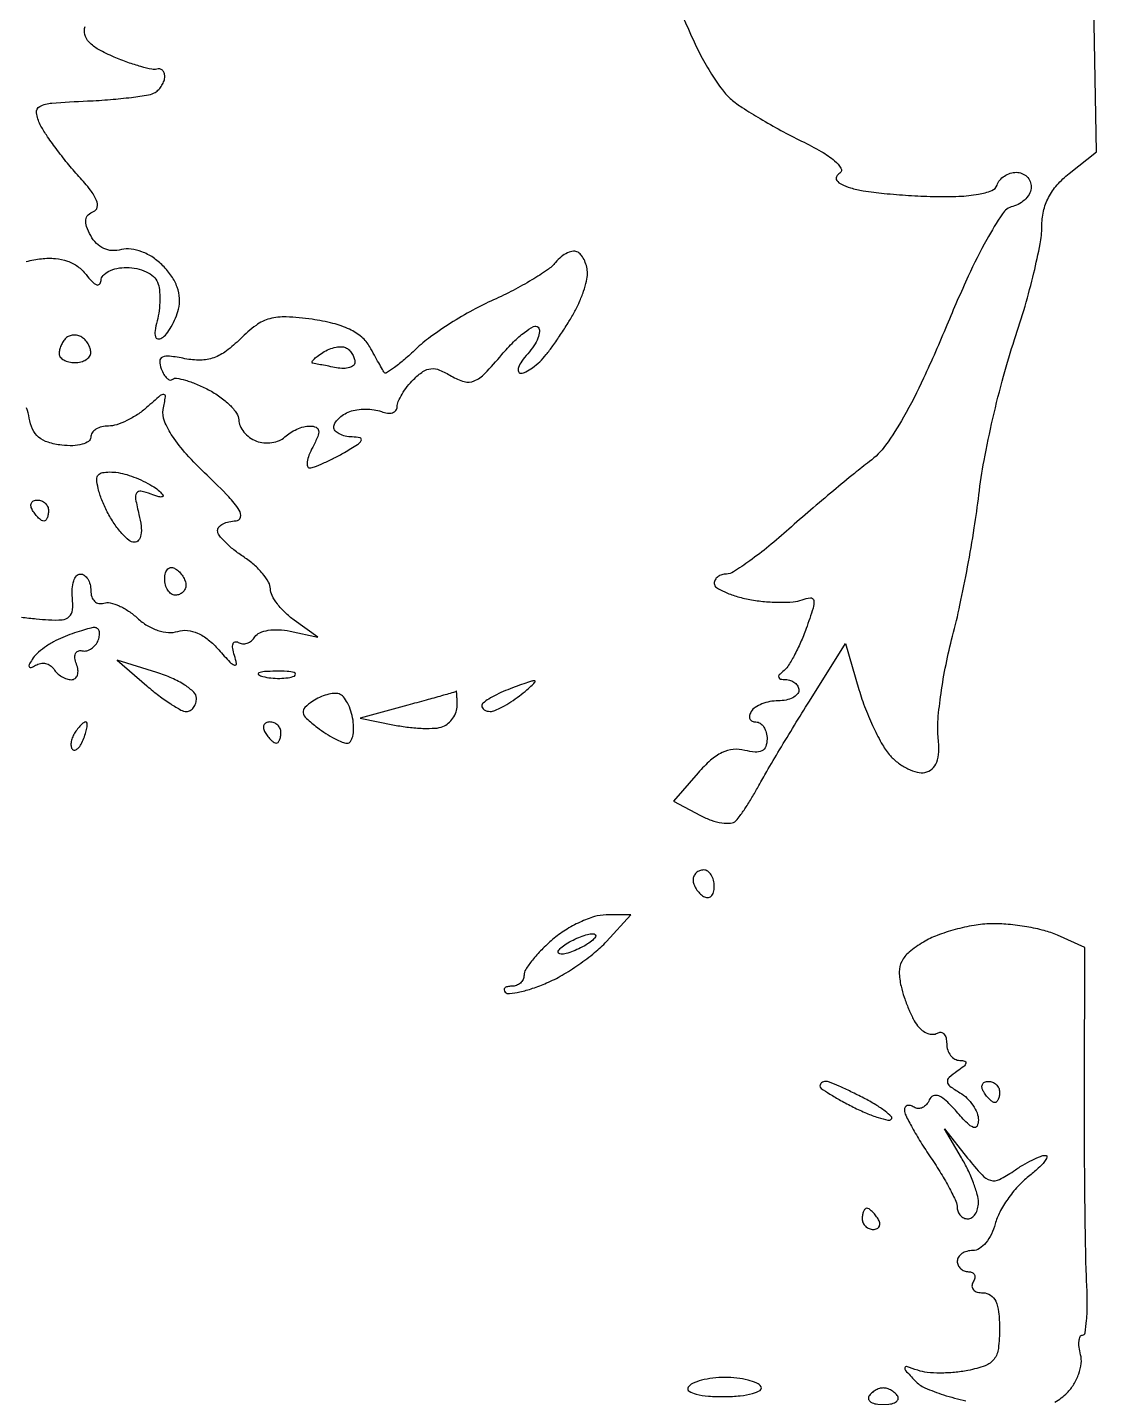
# Model space of a CAD drawing. Extents: x 0 to 102, y 0 to 135.
# Drawn here: x 61.67 to 70.23, y 86.38 to 97.35 of the extents above; entities that cross this region are included whole.
import ezdxf

# ---------------------------------------------------------------- set-up
doc = ezdxf.new("R2010")
doc.units = 0
doc.header["$MEASUREMENT"] = 0

msp = doc.modelspace()

# ---------------------------------------------------------------- linework, layer by layer
for points in [[(66.898335, 97.475763, -0.015404), (66.994327, 97.270987, 0.020567), (67.065785, 97.122555, 0.018721), (67.151316, 96.97565, 0.019109), (67.237717, 96.850138, 0.055762), (67.309487, 96.773485, 0.033338), (67.397096, 96.708225, 0.009726), (67.540139, 96.619711, 0.009727), (67.705481, 96.526089, 0.010272), (67.871389, 96.44072, -0.017341), (68.029562, 96.356483, -0.043532), (68.136499, 96.281575, -0.083682), (68.186861, 96.222477, -0.40989), (68.177461, 96.183934, 0.141081), (68.150913, 96.154677, 0.278942), (68.153554, 96.124547, 0.127368), (68.190318, 96.094457, 0.031313), (68.26373, 96.065988, 0.040699), (68.364628, 96.042791, 0.01004), (68.533396, 96.021662, 0.010208), (68.728279, 96.005243, 0.010057), (68.924642, 95.996691, 0.01527), (69.131899, 95.998169, 0.034652), (69.287633, 96.014888, 0.04567), (69.394495, 96.044175, 0.226317), (69.436584, 96.087852, -0.095728), (69.458601, 96.126972, -0.070272), (69.495884, 96.160135, -0.068164), (69.542186, 96.182533, -0.078771), (69.59055, 96.1902, -0.096634), (69.636294, 96.181276, -0.097347), (69.675194, 96.155822, -0.09849), (69.70124, 96.117827, -0.101495), (69.7104, 96.073167, -0.115083), (69.699287, 96.025526, -0.075468), (69.66691, 95.979099, -0.069415), (69.61894, 95.940892, -0.069438), (69.56235, 95.917278, 0.184364), (69.47953, 95.85799, 0.019516), (69.354019, 95.651355, 0.019253), (69.206035, 95.358807, 0.008791), (69.034458, 94.966441, -0.009406), (68.848752, 94.543183, -0.021003), (68.68826, 94.230551, -0.027187), (68.544855, 94.007132, -0.075725), (68.414631, 93.874479, 0.009975), (68.295049, 93.781013, 0.00347), (68.126423, 93.641751, 0.003445), (67.942825, 93.485803, 0.004008), (67.7705, 93.33495, -0.011055), (67.608629, 93.19723, -0.015122), (67.456584, 93.081018, -0.011852), (67.326532, 92.992299, -0.144738), (67.269377, 92.9754, 0.07597), (67.232326, 92.969738, 0.089284), (67.200887, 92.953314, 0.100737), (67.17987, 92.928888, 0.128122), (67.1724, 92.900215, 0.252606), (67.1899, 92.867786, 0.039234), (67.256043, 92.831424, 0.035732), (67.348059, 92.797545, 0.023982), (67.457143, 92.771612, 0.023024), (67.575964, 92.75494, 0.022073), (67.697505, 92.748952, 0.022635), (67.805019, 92.753274, 0.070358), (67.875545, 92.769484, -0.071639), (67.942671, 92.784733, -0.396893), (67.968989, 92.763653, -0.11336), (67.963686, 92.702078, -0.008114), (67.908052, 92.538537, -0.017781), (67.863115, 92.42593, -0.01985), (67.811762, 92.320949, -0.019594), (67.761316, 92.235602, -0.091293), (67.7223, 92.194145, 0.047673), (67.692896, 92.16789, 0.273631), (67.688668, 92.148287, 0.268886), (67.703838, 92.134882, 0.04656), (67.74345, 92.130695, -0.07833), (67.783847, 92.12382, -0.089546), (67.818136, 92.104929, -0.099425), (67.841069, 92.077167, -0.123684), (67.8492, 92.0448, -0.186414), (67.836724, 92.012501, -0.089706), (67.800964, 91.985051, -0.069539), (67.74783, 91.966442, -0.049547), (67.684993, 91.9602, 0.046881), (67.618302, 91.953933, 0.046318), (67.553663, 91.935349, 0.050262), (67.500312, 91.908049, 0.111412), (67.4685, 91.8756, 0.082592), (67.455259, 91.843274, 0.161196), (67.457891, 91.815851, 0.182303), (67.475779, 91.797623, 0.108972), (67.505807, 91.791, -0.150652), (67.539975, 91.780466, -0.098504), (67.569082, 91.750825, -0.081578), (67.588714, 91.706523, -0.063672), (67.5954, 91.654233, -0.089207), (67.584681, 91.594634, -0.188707), (67.553913, 91.560178, -0.139663), (67.500061, 91.549747, -0.042419), (67.417326, 91.564033, 0.089357), (67.324893, 91.571215, 0.087411), (67.234993, 91.545842, 0.069014), (67.142884, 91.484533, 0.033365), (67.043184, 91.38355), (66.847116, 91.1565), (67.061388, 91.04316, 0.036976), (67.148551, 91.005004, 0.047781), (67.233275, 90.983981, 0.056), (67.30382, 90.981452, 0.181154), (67.345644, 91.00086, 0.039829), (67.379959, 91.041741, 0.010196), (67.42864, 91.11316, 0.01032), (67.481021, 91.197219, 0.010308), (67.529909, 91.2834, -0.00888), (67.59265, 91.39474, -0.002412), (67.69582, 91.568532, -0.00244), (67.814809, 91.764608, -0.002534), (67.934233, 91.957061), (68.224277, 92.419221), (68.331109, 92.050233, 0.021501), (68.382626, 91.897247, 0.01901), (68.449029, 91.742707, 0.019432), (68.519596, 91.60805, 0.053552), (68.582517, 91.52149, 0.048584), (68.647614, 91.462273, 0.047406), (68.723429, 91.416174, 0.05135), (68.798148, 91.388988, 0.109821), (68.859197, 91.387303, 0.130878), (68.91704, 91.415349, 0.127498), (68.953965, 91.468698, 0.083126), (68.969838, 91.553081, 0.030041), (68.964944, 91.675383, -0.046822), (68.964057, 91.812059, -0.013985), (68.988016, 92.019378, -0.013892), (69.028112, 92.251836, -0.014611), (69.080497, 92.477797, 0.011772), (69.139818, 92.727227, 0.006587), (69.200792, 93.033091, 0.006569), (69.254313, 93.344022, 0.010618), (69.290734, 93.609997, -0.018266), (69.332449, 93.883454, -0.009679), (69.403019, 94.219045, -0.00962), (69.488551, 94.559893, -0.014693), (69.577031, 94.851614, 0.010602), (69.66047, 95.118826, 0.011166), (69.730972, 95.384776, 0.010861), (69.781579, 95.616433, 0.048377), (69.795, 95.754826, -0.055144), (69.808616, 95.877913, -0.063768), (69.848795, 95.988767, -0.061411), (69.917147, 96.089161, -0.045998), (70.014345, 96.181257), (70.233691, 96.353794), (70.204695, 97.963988, 0.002488)], [(61.664744, 95.476065, -0.034483), (61.786356, 95.498565, -0.048023), (61.897419, 95.500568, -0.066026), (61.994974, 95.479796, -0.072049), (62.077227, 95.436397, -0.073346), (62.143216, 95.371665, 0.027221), (62.191022, 95.315253, 0.107297), (62.228399, 95.289704, 0.314993), (62.251692, 95.295023, 0.179529), (62.262909, 95.32305, -0.181694), (62.279269, 95.363434, -0.087838), (62.324279, 95.397736, -0.068981), (62.390385, 95.420989, -0.050164), (62.468049, 95.4288, -0.054456), (62.548862, 95.419972, -0.057289), (62.624413, 95.39392, -0.063939), (62.68377, 95.35552, -0.126281), (62.716062, 95.31006, -0.066526), (62.730086, 95.251111, -0.028637), (62.733602, 95.170214, -0.027711), (62.727514, 95.082415, -0.032797), (62.711787, 95.000731, 0.025029), (62.695374, 94.922082, 0.10705), (62.698118, 94.874513, 0.30129), (62.717749, 94.85748, 0.172409), (62.749662, 94.864353, 0.088787), (62.786591, 94.897446, 0.034397), (62.825191, 94.954573, 0.032712), (62.859448, 95.023704, 0.034735), (62.88361, 95.09536, 0.081328), (62.891662, 95.181245, 0.068908), (62.872957, 95.27057, 0.062392), (62.828091, 95.359194, 0.048072), (62.7591, 95.4429, 0.049522), (62.679191, 95.508374, 0.055073), (62.59066, 95.554177, 0.060648), (62.503037, 95.576201, 0.09551), (62.425871, 95.571152, -0.078616), (62.352214, 95.563846, -0.093048), (62.284405, 95.5807, -0.091045), (62.226228, 95.621426, -0.071887), (62.180569, 95.683406, -0.037159), (62.147924, 95.757077, -0.114953), (62.141777, 95.810794, -0.169981), (62.160464, 95.849308, -0.109281), (62.202826, 95.876142, 0.261007), (62.232088, 95.909964, 0.150342), (62.226785, 95.965121, 0.066729), (62.1792, 96.046794, 0.019642), (62.085587, 96.157916, -0.013153), (61.994135, 96.263657, -0.0112), (61.903189, 96.379791, -0.011348), (61.825178, 96.489234, -0.031085), (61.776842, 96.5709, -0.080968), (61.746145, 96.666503, -0.324163), (61.772793, 96.717959, -0.098899), (61.868754, 96.744398, -0.006595), (62.155155, 96.761171, 0.008705), (62.338741, 96.772699, 0.011407), (62.505897, 96.789967, 0.00906), (62.644036, 96.80998, 0.09821), (62.69655, 96.829613, 0.066499), (62.725872, 96.853635, 0.052178), (62.750684, 96.886455, 0.053447), (62.767554, 96.922636, 0.082564), (62.7732, 96.956593, 0.082501), (62.768402, 96.985476, 0.122691), (62.754562, 97.006907, 0.141163), (62.733903, 97.017472, 0.12547), (62.70975, 97.016085, -0.131414), (62.670381, 97.014285, -0.014814), (62.582876, 97.03619, -0.017145), (62.478559, 97.069513, -0.013137), (62.366939, 97.112776, -0.028142), (62.243439, 97.172783, -0.076993), (62.167128, 97.232283, -0.124695), (62.133219, 97.29337, -0.157548), (62.13668, 97.357543, 0.138129)], [(61.625457, 92.629561, 0.004434), (61.745013, 92.616683, 0.008145), (61.8426, 92.608649, 0.0365), (61.951841, 92.609426, 0.167722), (62.009031, 92.634447, 0.18754), (62.034973, 92.68744, 0.047523), (62.033947, 92.78505, -0.041732), (62.032339, 92.857946, -0.065192), (62.044273, 92.919485, -0.090279), (62.067013, 92.96093, -0.225958), (62.097397, 92.9754, -0.157555), (62.129284, 92.965097, -0.09724), (62.156442, 92.936052, -0.079207), (62.174777, 92.892673, -0.060526), (62.181, 92.84145, 0.080178), (62.188837, 92.792891, 0.12263), (62.211528, 92.757024, 0.143995), (62.245376, 92.739545, 0.128803), (62.284925, 92.742142, -0.137398), (62.336461, 92.744652, -0.04865), (62.407184, 92.721086, -0.0438), (62.483864, 92.678554, -0.039036), (62.555188, 92.621816, 0.051976), (62.632565, 92.56346, 0.056185), (62.718376, 92.5241, 0.061415), (62.802952, 92.507383, 0.095233), (62.876628, 92.516076, -0.103152), (62.954237, 92.524, -0.07962), (63.036582, 92.501854, -0.065714), (63.121275, 92.449594, -0.040758), (63.205646, 92.368502, 0.007295), (63.295484, 92.269783, 0.120107), (63.332536, 92.245571, 0.570094), (63.347041, 92.257703, 0.036384), (63.33115, 92.324144, -0.035285), (63.317753, 92.379621, -0.110637), (63.319809, 92.417686, -0.276221), (63.3357, 92.432713, -0.195441), (63.360523, 92.428514, 0.118598), (63.394603, 92.417315, 0.100635), (63.432313, 92.421832, 0.092399), (63.467887, 92.441455, 0.082403), (63.495684, 92.473275, -0.157155), (63.533665, 92.505622, -0.059379), (63.601587, 92.524792, -0.051024), (63.686356, 92.529417, -0.041642), (63.776479, 92.517571), (63.9999, 92.469032), (63.80955, 92.605635, -0.036297), (63.736712, 92.666369, -0.038724), (63.675115, 92.735783, -0.041935), (63.632314, 92.803365, -0.120768), (63.6192, 92.856869, 0.132329), (63.604767, 92.910448, 0.042432), (63.557072, 92.978535, 0.03892), (63.488637, 93.048592, 0.034833), (63.4077, 93.11008, -0.022966), (63.326719, 93.168625, -0.029533), (63.258328, 93.229945, -0.0301), (63.20904, 93.28607, -0.166628), (63.1962, 93.32353, -0.187942), (63.2074, 93.352273, -0.087472), (63.23969, 93.376983, -0.067963), (63.287593, 93.394089, -0.048543), (63.34425, 93.400361, 0.346805), (63.379635, 93.429028, 0.199922), (63.369691, 93.486138, 0.050457), (63.285188, 93.59327, 0.009986), (63.111568, 93.765761, -0.017901), (62.947016, 93.934501, -0.037762), (62.834737, 94.078709, -0.050249), (62.771095, 94.199285, -0.144204), (62.76185, 94.29255, 0.01209), (62.778675, 94.394566, 0.421611), (62.765244, 94.411918, 0.209613), (62.736212, 94.402964, 0.00507), (62.628321, 94.30785, -0.037635), (62.554929, 94.25119, -0.032888), (62.470579, 94.20329, -0.034318), (62.388263, 94.170211, -0.078534), (62.322389, 94.1598, 0.061944), (62.268325, 94.153076, 0.080297), (62.222533, 94.133298, 0.097852), (62.191883, 94.103989, 0.154377), (62.181, 94.069581, -0.249719), (62.163684, 94.037072, -0.081602), (62.112659, 94.013727, -0.058686), (62.037475, 94.00244, -0.036601), (61.94835, 94.006131, -0.047288), (61.839257, 94.029276, -0.098515), (61.7633, 94.070769, -0.11152), (61.714798, 94.134265, -0.072404), (61.688666, 94.22325, 0.063145), (61.666325, 94.30486, 0.100128)], [(69.898362, 86.348753, 0.074949), (69.997239, 86.421724, 0.059501), (70.051304, 86.490455, 0.051859), (70.090653, 86.573165, 0.054614), (70.110332, 86.65672, 0.094773), (70.105589, 86.727612, -0.031698), (70.093895, 86.787638, -0.055531), (70.092981, 86.838194, -0.082734), (70.102017, 86.872442, -0.295224), (70.12017, 86.884171, 0.369374), (70.141162, 86.902109, 0.01721), (70.153393, 87.002202, 0.021535), (70.15912, 87.131939, 0.012949), (70.155291, 87.286021, -0.008003), (70.147468, 87.511142, -0.001658), (70.141363, 87.907243, -0.001742), (70.137402, 88.367274, -0.001642), (70.136537, 88.836478), (70.138193, 89.985057), (69.920316, 90.084328, 0.04318), (69.814527, 90.121895, 0.021066), (69.674417, 90.152167, 0.020721), (69.525057, 90.171576, 0.028126), (69.389169, 90.175865, 0.035378), (69.252464, 90.162782, 0.024449), (69.100562, 90.129606, 0.024737), (68.956966, 90.083073, 0.04546), (68.846587, 90.029249, 0.034766), (68.732797, 89.949029, 0.104702), (68.673503, 89.875493, 0.121355), (68.653841, 89.790916, 0.055135), (68.667902, 89.677434, 0.022174), (68.69334, 89.588224, 0.018676), (68.727899, 89.496259, 0.019083), (68.765825, 89.414635, 0.048488), (68.801051, 89.359681, 0.062961), (68.838201, 89.323069, 0.074394), (68.881367, 89.299272, 0.086802), (68.923681, 89.291478, 0.141575), (68.958586, 89.301224, -0.164171), (68.987008, 89.307823, -0.190638), (69.011565, 89.295224, -0.123371), (69.028173, 89.262887, -0.057307), (69.0336, 89.215693, 0.078525), (69.041577, 89.165211, 0.089641), (69.064664, 89.122163, 0.099424), (69.099015, 89.093139, 0.123393), (69.13935, 89.082505, -0.068756), (69.177996, 89.076682, -0.400776), (69.18732, 89.060457, -0.16543), (69.171099, 89.035075, -0.021226), (69.1182, 88.996357, 0.031667), (69.052204, 88.945905, 0.249244), (69.038849, 88.911089, 0.20933), (69.059427, 88.876365, 0.022643), (69.13935, 88.824248, -0.059511), (69.195978, 88.78107, -0.051721), (69.24391, 88.723829, -0.05443), (69.276556, 88.661883, -0.094344), (69.2874, 88.604924, -0.116464), (69.276134, 88.557213, -0.386893), (69.248599, 88.546574, -0.107144), (69.199109, 88.579216, -0.013942), (69.112764, 88.672578, 0.022833), (69.030586, 88.758325, 0.089548), (68.969625, 88.798472, 0.207124), (68.925644, 88.798265, 0.19345), (68.894038, 88.766023, -0.078539), (68.871359, 88.729032, -0.104246), (68.840171, 88.705012, -0.120435), (68.805493, 88.697663, -0.131423), (68.772574, 88.707566, 0.067726), (68.742955, 88.720734, 0.141358), (68.717929, 88.72079, 0.190697), (68.701462, 88.708128, 0.135427), (68.6952, 88.685431, 0.117024), (68.705233, 88.643152, 0.010141), (68.757328, 88.544596, 0.012911), (68.825695, 88.428541, 0.009668), (68.9067, 88.304227, -0.012251), (68.987688, 88.178524, -0.015454), (69.056072, 88.058237, -0.013573), (69.106923, 87.955312, -0.108357), (69.1182, 87.903888, 0.093881), (69.124642, 87.869882, 0.096583), (69.143051, 87.84097, 0.099061), (69.17052, 87.821618, 0.104447), (69.2028, 87.8148, 0.151449), (69.235064, 87.824802, 0.098371), (69.262549, 87.852951, 0.081304), (69.281088, 87.895019, 0.063296), (69.2874, 87.944677, 0.068725), (69.278376, 88.010022, 0.021683), (69.247502, 88.103868, 0.021198), (69.203565, 88.206762, 0.022025), (69.151578, 88.304227), (69.015755, 88.5339), (69.200864, 88.301346, 0.017397), (69.316193, 88.166372, 0.137803), (69.385353, 88.123488, 0.18745), (69.456191, 88.12984, 0.037763), (69.56701, 88.195596, -0.018218), (69.641982, 88.244137, -0.020422), (69.717541, 88.285151, -0.020195), (69.784171, 88.314594, -0.094204), (69.825233, 88.3224, -0.508232), (69.835857, 88.307841, -0.093182), (69.817058, 88.273091, -0.039176), (69.765723, 88.219081, -0.01649), (69.689016, 88.154538, 0.04209), (69.603395, 88.07467, 0.031187), (69.522609, 87.973464, 0.031832), (69.457982, 87.8675, 0.0596), (69.422195, 87.773838, -0.052184), (69.392462, 87.692429, -0.061075), (69.347665, 87.623521, -0.07121), (69.295374, 87.576709, -0.148065), (69.243488, 87.561, 0.065727), (69.195593, 87.554677, 0.083036), (69.155003, 87.536149, 0.099156), (69.127855, 87.508662, 0.14642), (69.1182, 87.4764, 0.105053), (69.125058, 87.44412, 0.099167), (69.144518, 87.416651, 0.09642), (69.173593, 87.39824, 0.093332), (69.207793, 87.3918, -0.108972), (69.237821, 87.385177, -0.182303), (69.255709, 87.366949, -0.161196), (69.258341, 87.339526, -0.082592), (69.2451, 87.3072, 0.139169), (69.235968, 87.275082, 0.191142), (69.246917, 87.247451, 0.138808), (69.278039, 87.228798, 0.066118), (69.324707, 87.2226, -0.149314), (69.384146, 87.204445, -0.137148), (69.42568, 87.155664, -0.08169), (69.449536, 87.069372, -0.02668), (69.4566, 86.937075, -0.029265), (69.447263, 86.777683, -0.132771), (69.412972, 86.692085, -0.145501), (69.342081, 86.639655, -0.037626), (69.203725, 86.600975, -0.02709), (69.09598, 86.585436, -0.023163), (68.981371, 86.580535, -0.023815), (68.876632, 86.585901, -0.059339), (68.801875, 86.602411, 0.008714), (68.712938, 86.631732, 0.426952), (68.69822, 86.623576, 0.252254), (68.703379, 86.602165, 0.005262), (68.7798, 86.518667, 0.101948), (68.859087, 86.462553, 0.025836), (69.007481, 86.406519, 0.02522), (69.187547, 86.358818, 0.022924)]]:
    msp.add_lwpolyline(points, format="xyb")
for points in [[(66.082186, 95.549776, 0.166974), (66.045653, 95.558048, 0.078152), (65.998257, 95.545226, 0.064225), (65.947672, 95.514319, 0.050376), (65.901809, 95.469184, -0.067597), (65.836524, 95.409202, -0.01615), (65.712637, 95.328777, -0.016308), (65.563063, 95.244937, -0.015486), (65.405774, 95.169479, 0.021461), (65.239234, 95.087122, 0.015741), (65.061779, 94.982277, 0.015964), (64.899815, 94.872172, 0.033708), (64.783332, 94.774782, -0.012111), (64.692869, 94.692258, -0.020841), (64.613175, 94.628646, -0.016763), (64.548496, 94.584544, -0.419303), (64.529532, 94.588968, -0.007844), (64.516184, 94.611652, -0.000863), (64.486488, 94.664189, -0.001054), (64.451376, 94.726866, -0.000852), (64.413936, 94.7943, 0.094554), (64.349883, 94.87133, 0.061187), (64.251759, 94.933721, 0.049138), (64.119616, 94.981349, 0.027979), (63.952743, 95.013752, 0.022351), (63.746373, 95.032616, 0.078194), (63.613964, 95.018044, 0.091917), (63.504076, 94.965098, 0.038288), (63.37864, 94.85753, -0.035693), (63.266585, 94.760426, -0.074997), (63.165338, 94.706035, -0.082984), (63.059437, 94.687019, -0.052417), (62.934138, 94.698662, 0.017661), (62.811908, 94.718648, 0.132634), (62.75433, 94.710712, 0.304398), (62.733554, 94.678939, 0.088873), (62.745106, 94.618585, 0.038894), (62.766952, 94.572679, 0.075155), (62.792216, 94.540916, 0.128), (62.816501, 94.52783, 0.262011), (62.836677, 94.533477, -0.243516), (62.866845, 94.543063, -0.028285), (62.938149, 94.526622, -0.02889), (63.026107, 94.495414, -0.019638), (63.122326, 94.450353, -0.034799), (63.215354, 94.393724, -0.041399), (63.293997, 94.327599, -0.04606), (63.348836, 94.262074, -0.152362), (63.3654, 94.208979, 0.107304), (63.375878, 94.160715, 0.066492), (63.406832, 94.111383, 0.062049), (63.45252, 94.068504, 0.065934), (63.506447, 94.039178, 0.068079), (63.566891, 94.024996, 0.059835), (63.631727, 94.026618, 0.062809), (63.690985, 94.043018, 0.097797), (63.734867, 94.072427, -0.054921), (63.776602, 94.105878, -0.038684), (63.829755, 94.134134, -0.039129), (63.885567, 94.153442, -0.063796), (63.935197, 94.1598, -0.094969), (63.9844, 94.150369, -0.271493), (64.005002, 94.123924, -0.13435), (63.998445, 94.075813, -0.022214), (63.9576, 93.9906, 0.028405), (63.92755, 93.925866, 0.058479), (63.91316, 93.871983, 0.108348), (63.915666, 93.837086, 0.344858), (63.933473, 93.824398, 0.081354), (63.971225, 93.832344, 0.012391), (64.042515, 93.862031, 0.013591), (64.125554, 93.90179, 0.011398), (64.2114, 93.9483, 0.010462), (64.315654, 94.010827, 0.134898), (64.346029, 94.043996, 0.489177), (64.336396, 94.06464, 0.05105), (64.27485, 94.072202, -0.048962), (64.218196, 94.078924, -0.068066), (64.17029, 94.096512, -0.087223), (64.137996, 94.121668, -0.185847), (64.1268, 94.150749, -0.13875), (64.13599, 94.183227, -0.061199), (64.164077, 94.21841, -0.053891), (64.205157, 94.250765, -0.048303), (64.2537, 94.274994, -0.055611), (64.311559, 94.290094, -0.036064), (64.3806, 94.295081, -0.036064), (64.449641, 94.290094, -0.055611), (64.5075, 94.274994, 0.060284), (64.556073, 94.262798, 0.10617), (64.597123, 94.266337, 0.150136), (64.624082, 94.284606, 0.170929), (64.6344, 94.313906, -0.102544), (64.643225, 94.356485, -0.032812), (64.672899, 94.414279, -0.03117), (64.715304, 94.47596, -0.030212), (64.765461, 94.532575, -0.045483), (64.840703, 94.595246, -0.129218), (64.904381, 94.618243, -0.121258), (64.973654, 94.607648, -0.03773), (65.068256, 94.559768, 0.067602), (65.170501, 94.515456, 0.170453), (65.25035, 94.520549, 0.101415), (65.335604, 94.579314, 0.016011), (65.47251, 94.731334, -0.021056), (65.565761, 94.832803, -0.034859), (65.653492, 94.909096, -0.039729), (65.72586, 94.955143, -0.329352), (65.7621, 94.9497, -0.22453), (65.773914, 94.916689, -0.06902), (65.761222, 94.863888, -0.053872), (65.728484, 94.801212, -0.03666), (65.678973, 94.737715, 0.028519), (65.63096, 94.678165, 0.069349), (65.60481, 94.628306, 0.164621), (65.604235, 94.596796, 0.326605), (65.623376, 94.5828, 0.120866), (65.663968, 94.592758, 0.036996), (65.718041, 94.62629, 0.034617), (65.775113, 94.674191, 0.031725), (65.826838, 94.73085, 0.014521), (65.87997, 94.801115, 0.007713), (65.941848, 94.890988, 0.007669), (66.002322, 94.984879, 0.0118), (66.05145, 95.068102, 0.024269), (66.09193, 95.149571, 0.021522), (66.126136, 95.237873, 0.022091), (66.149988, 95.320088, 0.059618), (66.1572, 95.380359, 0.054912), (66.151636, 95.430868, 0.049391), (66.135165, 95.480886, 0.052465), (66.110923, 95.523062, 0.097992)], [(62.1082, 94.871607, 0.081757), (62.076314, 94.88473, 0.074868), (62.040893, 94.887492, 0.077739), (62.007456, 94.879775, 0.101199), (61.9813, 94.8625, 0.055296), (61.960587, 94.836618, 0.038722), (61.943092, 94.803583, 0.039128), (61.931139, 94.768845, 0.063383), (61.9272, 94.7379, 0.17482), (61.936903, 94.710998, 0.093122), (61.964477, 94.688109, 0.073362), (62.005551, 94.672619, 0.053595), (62.0541, 94.6674, 0.06085), (62.102626, 94.673328, 0.079459), (62.143723, 94.690785, 0.097386), (62.171237, 94.716645, 0.156819), (62.181, 94.747007, 0.079017), (62.175628, 94.780791, 0.05339), (62.159615, 94.816446, 0.052641), (62.13605, 94.848499, 0.069632)], [(64.228511, 94.783725, -0.06822), (64.254329, 94.762425, -0.052447), (64.276175, 94.733081, -0.05343), (64.291023, 94.700569, -0.080588), (64.296, 94.669893, -0.218684), (64.284403, 94.644646, -0.105919), (64.25251, 94.627282, -0.073809), (64.204647, 94.620529, -0.045521), (64.14795, 94.626113, 0.000195), (64.088166, 94.637533, 0.000222), (64.030964, 94.648411, 0.000201), (63.982405, 94.657602, 0.001262), (63.9576, 94.662223, -0.46699), (63.95216, 94.671826, -0.099658), (63.963816, 94.69054, -0.043897), (63.993876, 94.717297, -0.018891), (64.038161, 94.747713, -0.045296), (64.090161, 94.774358, -0.049042), (64.144756, 94.790352, -0.054724), (64.19384, 94.794171, -0.131214)], [(62.470981, 93.770522, -0.024685), (62.544307, 93.744454, -0.020392), (62.619651, 93.709745, -0.020868), (62.686236, 93.672131, -0.050584), (62.7309, 93.637679, -0.045623), (62.758072, 93.606793, -0.509827), (62.75379, 93.593546, -0.156527), (62.726861, 93.593421, -0.014495), (62.663153, 93.615588, 0.042819), (62.582633, 93.63859, 0.318055), (62.548295, 93.623123, 0.180406), (62.539756, 93.574757, 0.01592), (62.566574, 93.4514, -0.029999), (62.584015, 93.358677, -0.071576), (62.582829, 93.288779, -0.124893), (62.564158, 93.245629, -0.232541), (62.530744, 93.2292, -0.173868), (62.487273, 93.244787, -0.038204), (62.429128, 93.300603, -0.035428), (62.368289, 93.379214, -0.027648), (62.313447, 93.472274, -0.024896), (62.269242, 93.569309, -0.035188), (62.240522, 93.659795, -0.038014), (62.228575, 93.733357, -0.221103), (62.241705, 93.769305, -0.151449), (62.274367, 93.786508, -0.044745), (62.331311, 93.791919, -0.040416), (62.399907, 93.786732, -0.033998)], [(61.753007, 93.5676, -0.093332), (61.787207, 93.56116, -0.09642), (61.816282, 93.542749, -0.099167), (61.835742, 93.51528, -0.105053), (61.8426, 93.483, -0.042167), (61.839864, 93.450611, -0.061769), (61.831641, 93.423251, -0.081139), (61.819559, 93.404699, -0.210953), (61.805293, 93.3984, -0.151918), (61.787465, 93.403945, -0.038439), (61.763586, 93.423251, -0.035638), (61.738457, 93.450617, -0.029505), (61.7157, 93.483, -0.082592), (61.702459, 93.515326, -0.161196), (61.705091, 93.542749, -0.182303), (61.722979, 93.560977, -0.108972)], [(62.8578, 93.0177, -0.06081), (62.890161, 92.991795, -0.051032), (62.917549, 92.957389, -0.053229), (62.936199, 92.920119, -0.089642), (62.9424, 92.885807, -0.105429), (62.935923, 92.855433, -0.099231), (62.917549, 92.829585, -0.096318), (62.890095, 92.812259, -0.092995), (62.8578, 92.8062, -0.153634), (62.825535, 92.816354, -0.097988), (62.798051, 92.844944, -0.080552), (62.779506, 92.887662, -0.062283), (62.7732, 92.938093, -0.066118), (62.779398, 92.984761, -0.138808), (62.798051, 93.015883, -0.191142), (62.825682, 93.026832, -0.139169)], [(62.2092, 92.547038, 0.046549), (62.170764, 92.540481, 0.010101), (62.106037, 92.521716, 0.010449), (62.031739, 92.496823, 0.009831), (61.957007, 92.468366, 0.032237), (61.882752, 92.432684, 0.027905), (61.809878, 92.386159, 0.0289), (61.748544, 92.33638, 0.069526), (61.711285, 92.291457, 0.024661), (61.688343, 92.249883, 0.252804), (61.689107, 92.230915, 0.37665), (61.703648, 92.22618, 0.037015), (61.739083, 92.244609, -0.092519), (61.77818, 92.259731, -0.096172), (61.819544, 92.259433, -0.09932), (61.856741, 92.24384, -0.105964), (61.884047, 92.21538, 0.066072), (61.910946, 92.18249, 0.052106), (61.94762, 92.154657, 0.053445), (61.987999, 92.135731, 0.083066), (62.025844, 92.1294, 0.16701), (62.055585, 92.139619, 0.150795), (62.074269, 92.166379, 0.107989), (62.078152, 92.207107, 0.061657), (62.066196, 92.255285, -0.059277), (62.054349, 92.302073, -0.131358), (62.059143, 92.338277, -0.198429), (62.079091, 92.358256, -0.153581), (62.11002, 92.361035, 0.112627), (62.14814, 92.361384, 0.086653), (62.186477, 92.377879, 0.080881), (62.219169, 92.407766, 0.0795), (62.240925, 92.44665, 0.05712), (62.250627, 92.486758, 0.10774), (62.2476, 92.519761, 0.16058), (62.232746, 92.54037, 0.177772)], [(62.70975, 92.186785), (62.3925, 92.285571), (62.629868, 92.080585, 0.015343), (62.726605, 92.002095, 0.019329), (62.820974, 91.935814, 0.017751), (62.902776, 91.886985, 0.126329), (62.947118, 91.8756, 0.131983), (62.977581, 91.883784, 0.100586), (63.003535, 91.906796, 0.087984), (63.020994, 91.94122, 0.0736), (63.027, 91.981799, 0.207921), (63.006382, 92.029236, 0.044315), (62.933808, 92.085821, 0.039368), (62.831233, 92.141188, 0.028607)], [(63.6615, 92.197507, 0.012823), (63.57113, 92.194072, 0.080377), (63.526216, 92.183837, 0.597527), (63.524732, 92.170291, 0.087174), (63.55736, 92.155373, 0.037336), (63.622299, 92.143537, 0.029507), (63.693649, 92.140206, 0.030339), (63.760574, 92.145101, 0.06278), (63.81116, 92.158508, 0.31318), (63.821056, 92.173635, 0.333666), (63.810155, 92.187344, 0.052471), (63.752878, 92.196005, 0.014395)], [(65.7342, 92.121347, 0.060213), (65.708215, 92.116528, 0.006103), (65.64841, 92.096985, 0.00757), (65.577536, 92.071659, 0.005963), (65.50155, 92.042164, 0.019041), (65.428631, 92.009577, 0.027483), (65.367115, 91.974901, 0.026307), (65.321688, 91.942412, 0.228178), (65.3112, 91.920626, 0.15003), (65.316471, 91.903455, 0.098606), (65.331301, 91.888826, 0.081793), (65.353468, 91.878961, 0.063968), (65.37963, 91.8756, 0.102298), (65.416162, 91.883153, 0.020657), (65.476199, 91.912087, 0.021005), (65.54439, 91.95226, 0.018293), (65.61228, 91.999809, 0.010655), (65.672429, 92.047352, 0.023417), (65.715835, 92.086747, 0.040462), (65.738577, 92.113417, 0.633617)], [(64.1691, 92.015648, 0.101415), (64.12768, 92.019819, 0.041965), (64.072074, 92.009375, 0.03928), (64.012407, 91.987725, 0.040693), (63.9576, 91.957217, 0.046829), (63.894836, 91.906165, 0.2474), (63.881773, 91.865286, 0.16693), (63.906781, 91.820218, 0.020418), (63.99492, 91.747092, 0.019851), (64.063243, 91.699132, 0.022178), (64.13273, 91.658605, 0.022181), (64.194439, 91.629606, 0.099057), (64.233454, 91.6218, 0.247414), (64.259795, 91.635684, 0.087407), (64.277997, 91.675769, 0.061634), (64.285685, 91.73514, 0.037956), (64.280734, 91.805523, 0.039845), (64.264141, 91.877774, 0.045772), (64.23679, 91.943034, 0.051448), (64.203496, 91.992635, 0.144579)], [(65.10675, 92.036494, -0.147734), (65.099806, 92.032008, -0.000397), (64.98994, 92.000475, -0.002366), (64.865456, 91.96549, -0.001468), (64.719, 91.925538), (64.3383, 91.822887), (64.612325, 91.766944, 0.021016), (64.725577, 91.748741, 0.021408), (64.839261, 91.740253, 0.021773), (64.938333, 91.741424, 0.07792), (65.000075, 91.754641, 0.085614), (65.04355, 91.780537, 0.066255), (65.080393, 91.821669, 0.066044), (65.105298, 91.871159, 0.083781), (65.1138, 91.921541, 0.005372), (65.113298, 91.968247, 0.009941), (65.111729, 92.006153, 0.006127), (65.109561, 92.035597, 0.666671)], [(62.141038, 91.791, 0.16338), (62.124114, 91.785319, 0.034154), (62.100184, 91.764495, 0.032473), (62.074512, 91.735315, 0.02576), (62.050621, 91.700771, 0.049364), (62.032276, 91.663267, 0.059701), (62.023082, 91.625204, 0.070517), (62.023841, 91.592287, 0.156651), (62.035177, 91.570223, 0.281567), (62.054562, 91.565551, 0.118528), (62.078369, 91.580095, 0.069269), (62.103491, 91.613271, 0.035865), (62.125593, 91.660451, 0.021914), (62.142333, 91.710529, 0.040274), (62.150795, 91.752651, 0.056204), (62.150956, 91.782089, 0.38326)], [(63.614207, 91.791, 0.108972), (63.584179, 91.784377, 0.182303), (63.566291, 91.766149, 0.161196), (63.563659, 91.738726, 0.082592), (63.5769, 91.7064, 0.029505), (63.599657, 91.674017, 0.035638), (63.624786, 91.646651, 0.038439), (63.648665, 91.627345, 0.151918), (63.666493, 91.6218, 0.210953), (63.680759, 91.628099, 0.081139), (63.692841, 91.646651, 0.061769), (63.701064, 91.674011, 0.042167), (63.7038, 91.7064, 0.105053), (63.696942, 91.73868, 0.099167), (63.677482, 91.766149, 0.09642), (63.648407, 91.78456, 0.093332)], [(67.0878, 90.6066, 0.092995), (67.055505, 90.600541, 0.096318), (67.028051, 90.583215, 0.099231), (67.009677, 90.557367, 0.105429), (67.0032, 90.526993, 0.089642), (67.009401, 90.492681, 0.053229), (67.028051, 90.455411, 0.051032), (67.055439, 90.421005, 0.06081), (67.0878, 90.3951, 0.139169), (67.119918, 90.385968, 0.191142), (67.147549, 90.396917, 0.138808), (67.166202, 90.428039, 0.066118), (67.1724, 90.474707, 0.062283), (67.166094, 90.525138, 0.080552), (67.147549, 90.567856, 0.097988), (67.120065, 90.596446, 0.153634)], [(66.306284, 90.24705, 0.07456), (66.213759, 90.233176, 0.033411), (66.098551, 90.18922, 0.032137), (65.980718, 90.12553, 0.037663), (65.878472, 90.050183, 0.020548), (65.790844, 89.96831, 0.025642), (65.716831, 89.885102, 0.025338), (65.663235, 89.810822, 0.144589), (65.6496, 89.764658, -0.110548), (65.642029, 89.730836, -0.099966), (65.620607, 89.702043, -0.094868), (65.588584, 89.682731, -0.088609), (65.5509, 89.676, 0.046984), (65.516211, 89.672733, 0.139697), (65.495075, 89.662119, 0.260364), (65.489965, 89.646615, 0.149695), (65.499456, 89.628744, 0.22915), (65.533449, 89.616915, 0.025807), (65.616283, 89.630899, 0.02715), (65.718535, 89.659544, 0.018772), (65.830806, 89.702441, 0.031196), (65.953811, 89.764132, 0.019925), (66.088776, 89.850088, 0.020014), (66.214823, 89.945307, 0.03485), (66.310062, 90.035222), (66.505225, 90.24705)], [(66.1995, 90.096409, -0.190341), (66.21915, 90.088647, -0.335455), (66.221972, 90.072319, -0.102785), (66.2007, 90.046071, -0.027796), (66.1572, 90.0144, -0.026766), (66.102404, 89.98301, -0.024204), (66.042726, 89.956481, -0.024967), (65.986929, 89.937992, -0.067616), (65.9457, 89.932391, -0.190341), (65.92605, 89.940153, -0.335455), (65.923228, 89.956481, -0.102785), (65.9445, 89.982729, -0.027796), (65.988, 90.0144, -0.026766), (66.042796, 90.04579, -0.024204), (66.102474, 90.072319, -0.024967), (66.158271, 90.090808, -0.067616)], [(68.064901, 88.9146, 0.076085), (68.047135, 88.911881, 0.089345), (68.03206, 88.903995, 0.100742), (68.021982, 88.892265, 0.127941), (68.0184, 88.878496, 0.246343), (68.028585, 88.859078, 0.009937), (68.096988, 88.813793, 0.015443), (68.183405, 88.762691, 0.010102), (68.285933, 88.708929, 0.0153), (68.39109, 88.660429, 0.023139), (68.485579, 88.625372, 0.019657), (68.562531, 88.6041, 0.25955), (68.589895, 88.611895, 0.417136), (68.589787, 88.633506, 0.030269), (68.539994, 88.676732, 0.028329), (68.465005, 88.727788, 0.015966), (68.368863, 88.781462, 0.006826), (68.266857, 88.832459, 0.009278), (68.173372, 88.875491, 0.006634), (68.094439, 88.908823, 0.096876)], [(69.367007, 88.9146, -0.093332), (69.401207, 88.90816, -0.09642), (69.430282, 88.889749, -0.099167), (69.449742, 88.86228, -0.105053), (69.4566, 88.83, -0.042167), (69.453864, 88.797611, -0.061769), (69.445641, 88.770251, -0.081139), (69.433559, 88.751699, -0.210953), (69.419293, 88.7454, -0.151918), (69.401465, 88.750945, -0.038439), (69.377586, 88.770251, -0.035638), (69.352457, 88.797617, -0.029505), (69.3297, 88.83, -0.082592), (69.316459, 88.862326, -0.161196), (69.319091, 88.889749, -0.182303), (69.336979, 88.907977, -0.108972)], [(68.394107, 87.8994, 0.210953), (68.379841, 87.893101, 0.081139), (68.367759, 87.874549, 0.061769), (68.359536, 87.847189, 0.042167), (68.3568, 87.8148, 0.105053), (68.363658, 87.78252, 0.099167), (68.383118, 87.755051, 0.09642), (68.412193, 87.73664, 0.093332), (68.446393, 87.7302, 0.108972), (68.476421, 87.736823, 0.182303), (68.494309, 87.755051, 0.161196), (68.496941, 87.782474, 0.082592), (68.4837, 87.8148, 0.029505), (68.460943, 87.847183, 0.035638), (68.435814, 87.874549, 0.038439), (68.411935, 87.893855, 0.151918)], [(67.257, 86.5458, 0.03007), (67.160071, 86.539965, 0.036086), (67.070406, 86.522499, 0.039024), (66.999139, 86.497087, 0.150287), (66.964162, 86.466479, 0.408224), (66.970992, 86.436161, 0.0807), (67.027369, 86.411455, 0.045331), (67.125361, 86.395504, 0.021145), (67.254109, 86.391836, 0.021024), (67.380942, 86.398926, 0.041684), (67.479955, 86.417066, 0.066928), (67.539786, 86.442234, 0.420595), (67.546946, 86.471157, 0.155392), (67.513325, 86.499992, 0.037172), (67.442745, 86.523874, 0.034682), (67.353721, 86.540315, 0.028331)], [(68.526, 86.4612, 0.077257), (68.494415, 86.45629, 0.053318), (68.461236, 86.441674, 0.052839), (68.431544, 86.420159, 0.071265), (68.410304, 86.394729, 0.240072), (68.408231, 86.369614, 0.166626), (68.427344, 86.347783, 0.0894), (68.46876, 86.332985, 0.041231), (68.526, 86.328257, 0.041231), (68.58324, 86.332985, 0.0894), (68.624656, 86.347783, 0.166626), (68.643769, 86.369614, 0.240072), (68.641696, 86.394729, 0.071265), (68.620456, 86.420159, 0.052839), (68.590764, 86.441674, 0.053318), (68.557585, 86.45629, 0.077257)]]:
    msp.add_lwpolyline(points, format="xyb", close=True)

doc.saveas('drawing.dxf')
